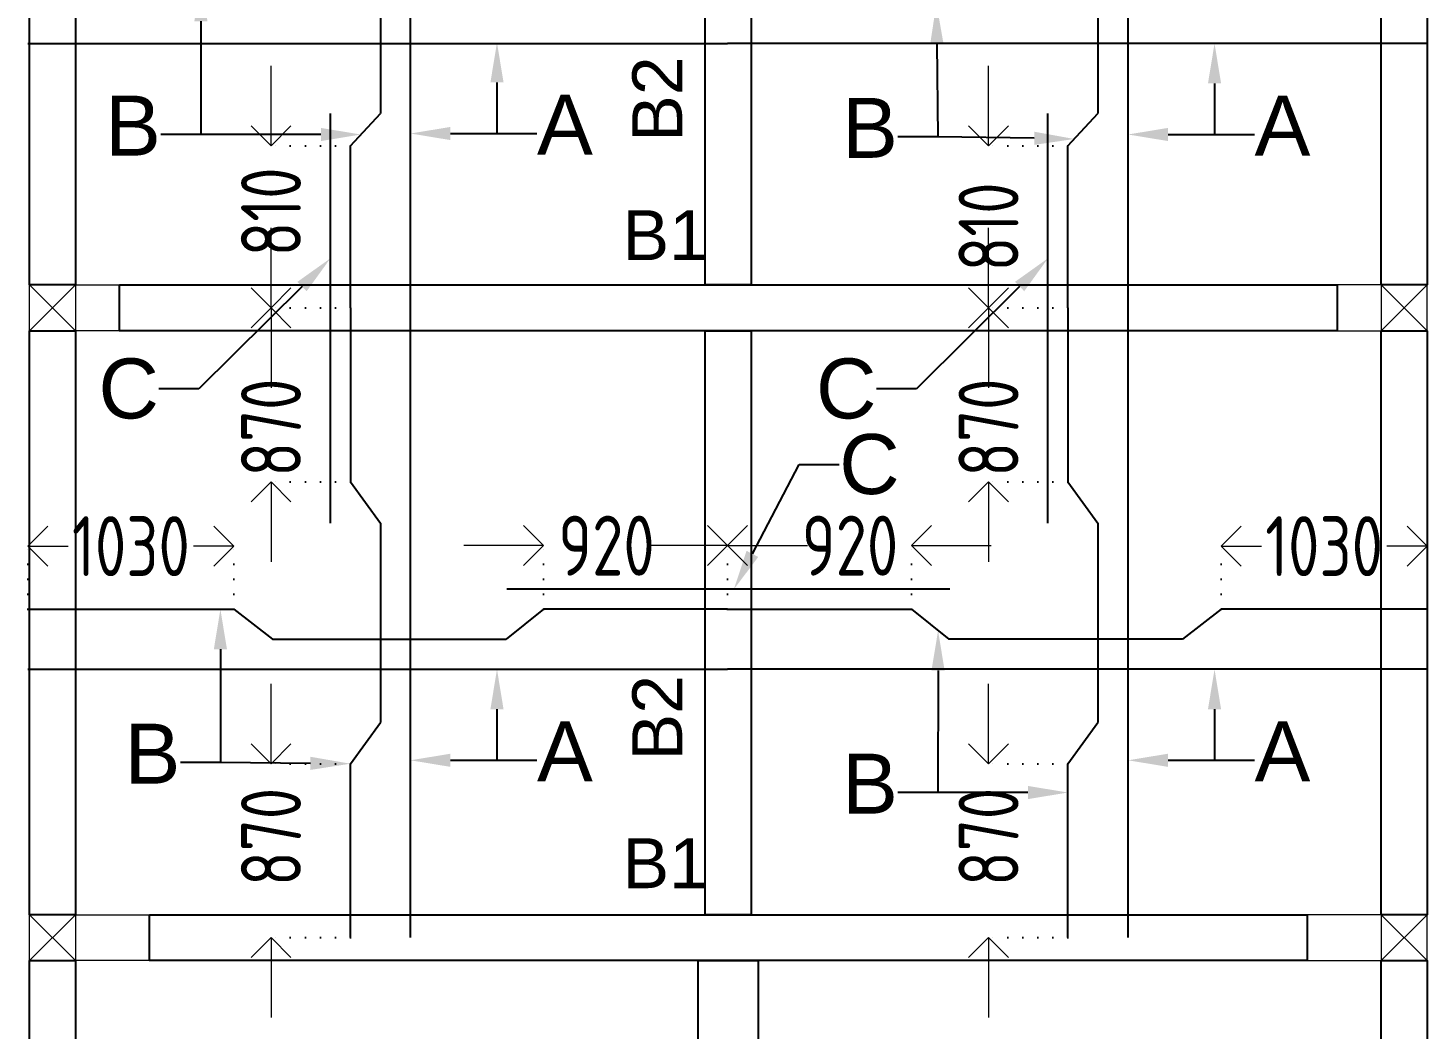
# Model space of a CAD drawing. Header units: inches. Extents: x -605 to 2991212, y -2872845 to 0.
# Drawn here: x 2805439 to 2812439, y -2083516 to -2078510 of the extents above; entities that cross this region are included whole.
import ezdxf
from ezdxf import colors
from ezdxf.entities.mleader import LeaderData, LeaderLine
from ezdxf.enums import TextEntityAlignment as Align
from ezdxf.math import Vec2, Vec3

# ---------------------------------------------------------------- set-up
doc = ezdxf.new("R2010")
doc.units = ezdxf.units.IN
doc.header["$LTSCALE"] = 600
doc.header["$MEASUREMENT"] = 0
doc.linetypes.add('DOT2', pattern=[0.125, 0, -0.125])
for name, color, linetype, lineweight in [('rDIMension', 1, 'Continuous', 18), ('rRCC 2', 40, 'Continuous', 15), ('rREINF 1', 1, 'Continuous', 25)]:
    doc.layers.add(name, color=color, linetype=linetype, lineweight=lineweight)
doc.styles.add('DIM', font='geniso.shx', dxfattribs={"width": 0.85})
doc.styles.get("Standard").update_dxf_attribs({"font": 'arial.ttf'})
doc.dimstyles.new('ST-100', dxfattribs={"dimscale": 100, "dimtxt": 2.5, "dimasz": 2, "dimexe": 0.18, "dimexo": 0.0625, "dimgap": 0.2, "dimtad": 0, "dimdec": 0, "dimzin": 0, "dimdsep": 46, "dimtxsty": 'DIM', "dimblk": 'OPEN90', "dimcen": 0.09, "dimclrd": 256, "dimclrt": 7, "dimadec": 0, "dimazin": 0, "dimtfac": 1, "dimtdec": 0, "dimtofl": 0, "dimtmove": 0, "dimatfit": 3, "dimldrblk": 'OPEN90', "dimfxl": 1, "dimtolj": 1, "dimtzin": 0, "dimlwd": -1, "dimarcsym": 0})

# ---------------------------------------------------------------- blocks, each defined once
blk = doc.blocks.new('_Open90')
at = {"color": 0, "linetype": 'ByBlock', "lineweight": -2}
for p, q in [((-0.5, 0.5), (0, 0)), ((0, 0), (-1, 0)), ((0, 0), (-0.5, -0.5))]:
    blk.add_line(p, q, dxfattribs=at)
blk = doc.blocks.new('*D80')
at = {"layer": 'Defpoints', "color": 0, "linetype": 'ByBlock', "transparency": 16777216}
for p in [(2806468.9, -2081101.4), (2805438.9, -2081417.1), (2806468.9, -2081417.1)]:
    blk.add_point(p, dxfattribs=at)
at = {"layer": 'rDIMension', "color": 0, "linetype": 'DOT2', "lineweight": -2, "transparency": 16777216}
for p, q in [((2805438.9, -2081417.1), (2805438.9, -2081101.4)), ((2806468.9, -2081417.1), (2806468.9, -2081101.4))]:
    blk.add_line(p, q, dxfattribs=at)
at = {"layer": 'rDIMension', "transparency": 16777216}
for p, q in [((2805638.9, -2081101.4), (2805640.5, -2081101.4)), ((2806268.9, -2081101.4), (2806267.2, -2081101.4))]:
    blk.add_line(p, q, dxfattribs=at)
at = {"layer": 'rDIMension', "linetype": 'ByBlock', "transparency": 16777216, "xscale": 200, "yscale": 200, "zscale": 200, "rotation": 180}
blk.add_blockref('_Open90', (2805438.9, -2081101.4), dxfattribs=at)
at = {"layer": 'rDIMension', "linetype": 'ByBlock', "transparency": 16777216, "xscale": 200, "yscale": 200, "zscale": 200}
blk.add_blockref('_Open90', (2806468.9, -2081101.4), dxfattribs=at)
at = {"layer": 'rDIMension', "color": 7, "linetype": 'ByBlock', "transparency": 16777216, "insert": (2805953.9, -2081101.4), "char_height": 300, "attachment_point": 5, "style": 'DIM'}
blk.add_mtext('\\A1;1030', dxfattribs=at)
blk = doc.blocks.new('*D81')
at = {"layer": 'Defpoints', "color": 0, "linetype": 'ByBlock', "transparency": 16777216}
for p in [(2808938.9, -2081098.7), (2808018.9, -2081417.1), (2808938.9, -2081417.1)]:
    blk.add_point(p, dxfattribs=at)
at = {"layer": 'rDIMension', "transparency": 16777216}
for p, q in [((2807818.9, -2081098.7), (2807618.9, -2081098.7)), ((2809138.9, -2081098.7), (2809338.9, -2081098.7))]:
    blk.add_line(p, q, dxfattribs=at)
at = {"layer": 'rDIMension', "color": 0, "linetype": 'DOT2', "lineweight": -2, "transparency": 16777216}
for p, q in [((2808018.9, -2081417.1), (2808018.9, -2081098.7)), ((2808938.9, -2081417.1), (2808938.9, -2081098.7))]:
    blk.add_line(p, q, dxfattribs=at)
at = {"layer": 'rDIMension', "linetype": 'ByBlock', "transparency": 16777216, "xscale": 200, "yscale": 200, "zscale": 200}
blk.add_blockref('_Open90', (2808018.9, -2081098.7), dxfattribs=at)
at = {"layer": 'rDIMension', "linetype": 'ByBlock', "transparency": 16777216, "xscale": 200, "yscale": 200, "zscale": 200, "rotation": 180}
blk.add_blockref('_Open90', (2808938.9, -2081098.7), dxfattribs=at)
at = {"layer": 'rDIMension', "color": 7, "linetype": 'ByBlock', "transparency": 16777216, "insert": (2808333.6, -2081098.7), "char_height": 300, "attachment_point": 5, "style": 'DIM'}
blk.add_mtext('\\A1;920', dxfattribs=at)
blk = doc.blocks.new('*D82')
at = {"layer": 'Defpoints', "color": 0, "linetype": 'ByBlock', "transparency": 16777216}
for p in [(2811408.9, -2081101.4), (2811408.9, -2081417.1), (2812438.9, -2081417.1)]:
    blk.add_point(p, dxfattribs=at)
at = {"layer": 'rDIMension', "color": 0, "linetype": 'DOT2', "lineweight": -2, "transparency": 16777216}
for p, q in [((2811408.9, -2081417.1), (2811408.9, -2081101.4)), ((2812438.9, -2081417.1), (2812438.9, -2081101.4))]:
    blk.add_line(p, q, dxfattribs=at)
at = {"layer": 'rDIMension', "transparency": 16777216}
for p, q in [((2811608.9, -2081101.4), (2811610.5, -2081101.4)), ((2812238.9, -2081101.4), (2812237.2, -2081101.4))]:
    blk.add_line(p, q, dxfattribs=at)
at = {"layer": 'rDIMension', "linetype": 'ByBlock', "transparency": 16777216, "xscale": 200, "yscale": 200, "zscale": 200, "rotation": 180}
blk.add_blockref('_Open90', (2811408.9, -2081101.4), dxfattribs=at)
at = {"layer": 'rDIMension', "linetype": 'ByBlock', "transparency": 16777216, "xscale": 200, "yscale": 200, "zscale": 200}
blk.add_blockref('_Open90', (2812438.9, -2081101.4), dxfattribs=at)
at = {"layer": 'rDIMension', "color": 7, "linetype": 'ByBlock', "transparency": 16777216, "insert": (2811923.9, -2081101.4), "char_height": 300, "attachment_point": 5, "style": 'DIM'}
blk.add_mtext('\\A1;1030', dxfattribs=at)
blk = doc.blocks.new('*D83')
at = {"layer": 'Defpoints', "color": 0, "linetype": 'ByBlock', "transparency": 16777216}
for p in [(2808938.9, -2081098.7), (2808938.9, -2081417.1), (2809858.9, -2081417.1)]:
    blk.add_point(p, dxfattribs=at)
at = {"layer": 'rDIMension', "transparency": 16777216}
for p, q in [((2808738.9, -2081098.7), (2808538.9, -2081098.7)), ((2810058.9, -2081098.7), (2810258.9, -2081098.7))]:
    blk.add_line(p, q, dxfattribs=at)
at = {"layer": 'rDIMension', "color": 0, "linetype": 'DOT2', "lineweight": -2, "transparency": 16777216}
for p, q in [((2808938.9, -2081417.1), (2808938.9, -2081098.7)), ((2809858.9, -2081417.1), (2809858.9, -2081098.7))]:
    blk.add_line(p, q, dxfattribs=at)
at = {"layer": 'rDIMension', "linetype": 'ByBlock', "transparency": 16777216, "xscale": 200, "yscale": 200, "zscale": 200}
blk.add_blockref('_Open90', (2808938.9, -2081098.7), dxfattribs=at)
at = {"layer": 'rDIMension', "linetype": 'ByBlock', "transparency": 16777216, "xscale": 200, "yscale": 200, "zscale": 200, "rotation": 180}
blk.add_blockref('_Open90', (2809858.9, -2081098.7), dxfattribs=at)
at = {"layer": 'rDIMension', "color": 7, "linetype": 'ByBlock', "transparency": 16777216, "insert": (2809552.1, -2081098.7), "char_height": 300, "attachment_point": 5, "style": 'DIM'}
blk.add_mtext('\\A1;920', dxfattribs=at)
blk = doc.blocks.new('*D189')
at = {"layer": 'Defpoints', "color": 0, "linetype": 'ByBlock', "transparency": 16777216}
for p in [(2807051.9, -2079099.4), (2806654.8, -2079909.4), (2807051.9, -2079909.4)]:
    blk.add_point(p, dxfattribs=at)
at = {"layer": 'rDIMension', "transparency": 16777216}
for p, q in [((2806654.8, -2078899.4), (2806654.8, -2078699.4)), ((2806654.8, -2080109.4), (2806654.8, -2080309.4))]:
    blk.add_line(p, q, dxfattribs=at)
at = {"layer": 'rDIMension', "color": 0, "linetype": 'DOT2', "lineweight": -2, "transparency": 16777216}
for p, q in [((2807051.9, -2079099.4), (2806654.8, -2079099.4)), ((2807051.9, -2079909.4), (2806654.8, -2079909.4))]:
    blk.add_line(p, q, dxfattribs=at)
at = {"layer": 'rDIMension', "linetype": 'ByBlock', "transparency": 16777216, "xscale": 200, "yscale": 200, "zscale": 200}
for p, rotation in [((2806654.8, -2079099.4), 270), ((2806654.8, -2079909.4), 90)]:
    blk.add_blockref('_Open90', p, dxfattribs=dict(at, rotation=rotation))
at = {"layer": 'rDIMension', "color": 7, "linetype": 'ByBlock', "transparency": 16777216, "insert": (2806654.8, -2079429.4), "char_height": 300, "attachment_point": 5, "rotation": 90, "style": 'DIM'}
blk.add_mtext('\\A1;810', dxfattribs=at)
blk = doc.blocks.new('*D191')
at = {"layer": 'Defpoints', "color": 0, "linetype": 'ByBlock', "transparency": 16777216}
for p in [(2810642.2, -2079099.4), (2810245, -2079909.4), (2810642.2, -2079909.4)]:
    blk.add_point(p, dxfattribs=at)
at = {"layer": 'rDIMension', "transparency": 16777216}
for p, q in [((2810245, -2078899.4), (2810245, -2078699.4)), ((2810245, -2080109.4), (2810245, -2080309.4))]:
    blk.add_line(p, q, dxfattribs=at)
at = {"layer": 'rDIMension', "color": 0, "linetype": 'DOT2', "lineweight": -2, "transparency": 16777216}
for p, q in [((2810642.2, -2079099.4), (2810245, -2079099.4)), ((2810642.2, -2079909.4), (2810245, -2079909.4))]:
    blk.add_line(p, q, dxfattribs=at)
at = {"layer": 'rDIMension', "linetype": 'ByBlock', "transparency": 16777216, "xscale": 200, "yscale": 200, "zscale": 200}
for p, rotation in [((2810245, -2079099.4), 270), ((2810245, -2079909.4), 90)]:
    blk.add_blockref('_Open90', p, dxfattribs=dict(at, rotation=rotation))
at = {"layer": 'rDIMension', "color": 7, "linetype": 'ByBlock', "transparency": 16777216, "insert": (2810245, -2079504.4), "char_height": 300, "attachment_point": 5, "rotation": 90, "style": 'DIM'}
blk.add_mtext('\\A1;810', dxfattribs=at)
blk = doc.blocks.new('*D192')
at = {"layer": 'Defpoints', "color": 0, "linetype": 'ByBlock', "transparency": 16777216}
for p in [(2807051.9, -2082189.4), (2806654.8, -2083059.4), (2807051.9, -2083059.4)]:
    blk.add_point(p, dxfattribs=at)
at = {"layer": 'rDIMension', "transparency": 16777216}
for p, q in [((2806654.8, -2081989.4), (2806654.8, -2081789.4)), ((2806654.8, -2083259.4), (2806654.8, -2083459.4))]:
    blk.add_line(p, q, dxfattribs=at)
at = {"layer": 'rDIMension', "color": 0, "linetype": 'DOT2', "lineweight": -2, "transparency": 16777216}
for p, q in [((2807051.9, -2082189.4), (2806654.8, -2082189.4)), ((2807051.9, -2083059.4), (2806654.8, -2083059.4))]:
    blk.add_line(p, q, dxfattribs=at)
at = {"layer": 'rDIMension', "linetype": 'ByBlock', "transparency": 16777216, "xscale": 200, "yscale": 200, "zscale": 200}
for p, rotation in [((2806654.8, -2082189.4), 270), ((2806654.8, -2083059.4), 90)]:
    blk.add_blockref('_Open90', p, dxfattribs=dict(at, rotation=rotation))
at = {"layer": 'rDIMension', "color": 7, "linetype": 'ByBlock', "transparency": 16777216, "insert": (2806654.8, -2082555.2), "char_height": 300, "attachment_point": 5, "rotation": 90, "style": 'DIM'}
blk.add_mtext('\\A1;870', dxfattribs=at)
blk = doc.blocks.new('*D193')
at = {"layer": 'Defpoints', "color": 0, "linetype": 'ByBlock', "transparency": 16777216}
for p in [(2806654.8, -2079909.4), (2807051.9, -2079909.4), (2807051.9, -2080779.4)]:
    blk.add_point(p, dxfattribs=at)
at = {"layer": 'rDIMension', "transparency": 16777216}
for p, q in [((2806654.8, -2079709.4), (2806654.8, -2079509.4)), ((2806654.8, -2080979.4), (2806654.8, -2081179.4))]:
    blk.add_line(p, q, dxfattribs=at)
at = {"layer": 'rDIMension', "color": 0, "linetype": 'DOT2', "lineweight": -2, "transparency": 16777216}
for p, q in [((2807051.9, -2079909.4), (2806654.8, -2079909.4)), ((2807051.9, -2080779.4), (2806654.8, -2080779.4))]:
    blk.add_line(p, q, dxfattribs=at)
at = {"layer": 'rDIMension', "linetype": 'ByBlock', "transparency": 16777216, "xscale": 200, "yscale": 200, "zscale": 200}
for p, rotation in [((2806654.8, -2079909.4), 270), ((2806654.8, -2080779.4), 90)]:
    blk.add_blockref('_Open90', p, dxfattribs=dict(at, rotation=rotation))
at = {"layer": 'rDIMension', "color": 7, "linetype": 'ByBlock', "transparency": 16777216, "insert": (2806654.8, -2080508.2), "char_height": 300, "attachment_point": 5, "rotation": 90, "style": 'DIM'}
blk.add_mtext('\\A1;870', dxfattribs=at)
blk = doc.blocks.new('*D194')
at = {"layer": 'Defpoints', "color": 0, "linetype": 'ByBlock', "transparency": 16777216}
for p in [(2810642.2, -2082189.4), (2810245, -2083059.4), (2810642.2, -2083059.4)]:
    blk.add_point(p, dxfattribs=at)
at = {"layer": 'rDIMension', "transparency": 16777216}
for p, q in [((2810245, -2081989.4), (2810245, -2081789.4)), ((2810245, -2083259.4), (2810245, -2083459.4))]:
    blk.add_line(p, q, dxfattribs=at)
at = {"layer": 'rDIMension', "color": 0, "linetype": 'DOT2', "lineweight": -2, "transparency": 16777216}
for p, q in [((2810642.2, -2082189.4), (2810245, -2082189.4)), ((2810642.2, -2083059.4), (2810245, -2083059.4))]:
    blk.add_line(p, q, dxfattribs=at)
at = {"layer": 'rDIMension', "linetype": 'ByBlock', "transparency": 16777216, "xscale": 200, "yscale": 200, "zscale": 200}
for p, rotation in [((2810245, -2082189.4), 270), ((2810245, -2083059.4), 90)]:
    blk.add_blockref('_Open90', p, dxfattribs=dict(at, rotation=rotation))
at = {"layer": 'rDIMension', "color": 7, "linetype": 'ByBlock', "transparency": 16777216, "insert": (2810245, -2082555.2), "char_height": 300, "attachment_point": 5, "rotation": 90, "style": 'DIM'}
blk.add_mtext('\\A1;870', dxfattribs=at)
blk = doc.blocks.new('*D195')
at = {"layer": 'Defpoints', "color": 0, "linetype": 'ByBlock', "transparency": 16777216}
for p in [(2810245, -2079909.4), (2810642.2, -2079909.4), (2810642.2, -2080779.4)]:
    blk.add_point(p, dxfattribs=at)
at = {"layer": 'rDIMension', "transparency": 16777216}
for p, q in [((2810245, -2079709.4), (2810245, -2079509.4)), ((2810245, -2080979.4), (2810245, -2081179.4))]:
    blk.add_line(p, q, dxfattribs=at)
at = {"layer": 'rDIMension', "color": 0, "linetype": 'DOT2', "lineweight": -2, "transparency": 16777216}
for p, q in [((2810642.2, -2079909.4), (2810245, -2079909.4)), ((2810642.2, -2080779.4), (2810245, -2080779.4))]:
    blk.add_line(p, q, dxfattribs=at)
at = {"layer": 'rDIMension', "linetype": 'ByBlock', "transparency": 16777216, "xscale": 200, "yscale": 200, "zscale": 200}
for p, rotation in [((2810245, -2079909.4), 270), ((2810245, -2080779.4), 90)]:
    blk.add_blockref('_Open90', p, dxfattribs=dict(at, rotation=rotation))
at = {"layer": 'rDIMension', "color": 7, "linetype": 'ByBlock', "transparency": 16777216, "insert": (2810245, -2080508.2), "char_height": 300, "attachment_point": 5, "rotation": 90, "style": 'DIM'}
blk.add_mtext('\\A1;870', dxfattribs=at)

msp = doc.modelspace()

# ---------------------------------------------------------------- linework, layer by layer
at = {"color": 4, "linetype": 'ByBlock'}
for points in [[(2807351.9, -2076955.2), (2807351.9, -2079909.4)], [(2810942.2, -2076955.2), (2810942.2, -2079909.4)], [(2807201.9, -2077928), (2807201.9, -2078936.6)], [(2810792.2, -2077928), (2810792.2, -2078936.6)], [(2805438.9, -2078587.2), (2808938.9, -2078587.2)], [(2812438.9, -2078587.2), (2808938.9, -2078587.2)], [(2806951.9, -2080985.5), (2806951.9, -2078936.6)], [(2807051.9, -2079909.4), (2807051.9, -2079099.4), (2807201.9, -2078936.6)], [(2810542.2, -2080985.5), (2810542.2, -2078936.6)], [(2810642.2, -2079909.4), (2810642.2, -2079099.4), (2810792.2, -2078936.6)], [(2807051.9, -2079909.4), (2807051.9, -2080779.4), (2807201.9, -2080985.5)], [(2807351.9, -2079909.4), (2807351.9, -2083059.4)], [(2810642.2, -2079909.4), (2810642.2, -2080779.4), (2810792.2, -2080985.5)], [(2810942.2, -2079909.4), (2810942.2, -2083059.4)], [(2807201.9, -2080985.5), (2807201.9, -2081983.4)], [(2810792.2, -2080985.5), (2810792.2, -2081983.4)], [(2810051.1, -2081317.1), (2807834.6, -2081317.1)], [(2805438.9, -2081417.1), (2806468.9, -2081417.1), (2806662.1, -2081567.1)], [(2808938.9, -2081417.1), (2808018.9, -2081417.1), (2807830.6, -2081567.1)], [(2808938.9, -2081417.1), (2809858.9, -2081417.1), (2810047.1, -2081567.1)], [(2812438.9, -2081417.1), (2811408.9, -2081417.1), (2811215.6, -2081567.1)], [(2806662.1, -2081567.1), (2807830.6, -2081567.1)], [(2811215.6, -2081567.1), (2810047.1, -2081567.1)], [(2805438.9, -2081717.1), (2808938.9, -2081717.1)], [(2812438.9, -2081717.1), (2808938.9, -2081717.1)], [(2807051.9, -2083059.4), (2807051.9, -2082189.4), (2807201.9, -2081983.4)], [(2810642.2, -2083059.4), (2810642.2, -2082189.4), (2810792.2, -2081983.4)]]:
    msp.add_lwpolyline(points, dxfattribs=at)
at = {"color": 1, "linetype": 'ByBlock'}
for points in [[(2805446.8, -2077070.2), (2805676.8, -2077070.2), (2805676.8, -2079794.4), (2805446.8, -2079794.4)], [(2808827.8, -2077070.2), (2809057.8, -2077070.2), (2809057.8, -2079794.4), (2808827.8, -2079794.4)], [(2812208.9, -2077070.2), (2812438.9, -2077070.2), (2812438.9, -2079794.4), (2812208.9, -2079794.4)], [(2805896.8, -2079794.4), (2811988.9, -2079794.4), (2811988.9, -2080024.4), (2805896.8, -2080024.4)], [(2805446.8, -2080024.4), (2805676.8, -2080024.4), (2805676.8, -2082944.4), (2805446.8, -2082944.4)], [(2808827.8, -2080024.4), (2809057.8, -2080024.4), (2809057.8, -2082944.4), (2808827.8, -2082944.4)], [(2812208.9, -2080024.4), (2812438.9, -2080024.4), (2812438.9, -2082944.4), (2812208.9, -2082944.4)], [(2806046.8, -2082944.4), (2811838.9, -2082944.4), (2811838.9, -2083174.4), (2806046.8, -2083174.4)], [(2805446.8, -2083174.4), (2805676.8, -2083174.4), (2805676.8, -2085506.8), (2805446.8, -2085506.8)], [(2808792.8, -2083174.4), (2809092.8, -2083174.4), (2809092.8, -2089474.4), (2808792.8, -2089474.4)], [(2812208.9, -2083174.4), (2812438.9, -2083174.4), (2812438.9, -2086099.4), (2812208.9, -2086099.4)]]:
    msp.add_lwpolyline(points, close=True, dxfattribs=at)
at = {"layer": 'rRCC 2', "color": 6}
for p, q in [((2805446.8, -2079794.4), (2805676.8, -2080024.4)), ((2805446.8, -2080024.4), (2805676.8, -2079794.4)), ((2812438.9, -2079794.4), (2812208.9, -2080024.4)), ((2812438.9, -2080024.4), (2812208.9, -2079794.4)), ((2805446.8, -2082944.4), (2805676.8, -2083174.4)), ((2805446.8, -2083174.4), (2805676.8, -2082944.4)), ((2812438.9, -2082944.4), (2812208.9, -2083174.4)), ((2812438.9, -2083174.4), (2812208.9, -2082944.4))]:
    msp.add_line(p, q, dxfattribs=at)
for points in [[(2805446.8, -2080024.4), (2805446.8, -2079794.4), (2805896.8, -2079794.4), (2805896.8, -2080024.4)], [(2805446.8, -2079794.4), (2805676.8, -2079794.4), (2805676.8, -2080024.4), (2805446.8, -2080024.4)], [(2812438.9, -2080024.4), (2812438.9, -2079794.4), (2811988.9, -2079794.4), (2811988.9, -2080024.4)], [(2812438.9, -2079794.4), (2812208.9, -2079794.4), (2812208.9, -2080024.4), (2812438.9, -2080024.4)], [(2805446.8, -2083174.4), (2805446.8, -2082944.4), (2806046.8, -2082944.4), (2806046.8, -2083174.4)], [(2805446.8, -2082944.4), (2805676.8, -2082944.4), (2805676.8, -2083174.4), (2805446.8, -2083174.4)], [(2812438.9, -2083174.4), (2812438.9, -2082944.4), (2811838.9, -2082944.4), (2811838.9, -2083174.4)], [(2812438.9, -2082944.4), (2812208.9, -2082944.4), (2812208.9, -2083174.4), (2812438.9, -2083174.4)]]:
    msp.add_lwpolyline(points, close=True, dxfattribs=at)

# ---------------------------------------------------------------- texts
at = {"layer": 'rRCC 2'}
for p in [(2808587.5, -2078865.4), (2808587.5, -2081959.3)]:
    msp.add_text('B2', height=250, rotation=90, dxfattribs=at).set_placement(p, align=Align.MIDDLE_CENTER)
for p in [(2808627.5, -2079545.9), (2808627.5, -2082686.9)]:
    msp.add_text('B1', height=250, dxfattribs=at).set_placement(p, align=Align.MIDDLE_CENTER)

# ---------------------------------------------------------------- dimensions: what is measured, and where the dimension line sits
at = {"layer": 'rDIMension', "color": 1, "linetype": 'ByBlock'}
for base, p1, p2, angle, override, picture, middle in [((2806654.8, -2079909.4), (2807051.9, -2079099.4), (2807051.9, -2079909.4), 90, {"dimtxt": 3, "dimexe": 0, "dimexo": 0, "dimtmove": 1, "dimfxl": 1.25, "dimtfillclr": 256, "dimarcsym": 2}, '*D189', (2806654.8, -2079429.4)), ((2806654.8, -2079909.4), (2807051.9, -2080779.4), (2807051.9, -2079909.4), 90, {"dimtxt": 3, "dimexe": 0, "dimexo": 0, "dimtmove": 1, "dimfxl": 1.25, "dimtfillclr": 256, "dimarcsym": 2}, '*D193', (2806654.8, -2080508.2)), ((2810245, -2079909.4), (2810642.2, -2080779.4), (2810642.2, -2079909.4), 90, {"dimtxt": 3, "dimexe": 0, "dimexo": 0, "dimtmove": 1, "dimfxl": 1.25, "dimtfillclr": 256, "dimarcsym": 2}, '*D195', (2810245, -2080508.2)), ((2808938.9, -2081098.7), (2809858.9, -2081417.1), (2808938.9, -2081417.1), 180, {"dimtxt": 3, "dimexe": 0, "dimexo": 0, "dimtmove": 1, "dimfxl": 1.25, "dimtfillclr": 256, "dimarcsym": 2}, '*D83', (2809552.1, -2081098.7)), ((2811408.9, -2081101.4), (2812438.9, -2081417.1), (2811408.9, -2081417.1), 180, {"dimtxt": 3, "dimasz": 2, "dimexe": 0, "dimexo": 0, "dimtmove": 1, "dimfxl": 1.25, "dimtfillclr": 256, "dimarcsym": 2}, '*D82', (2811923.9, -2081101.4)), ((2806654.8, -2083059.4), (2807051.9, -2082189.4), (2807051.9, -2083059.4), 90, {"dimtxt": 3, "dimexe": 0, "dimexo": 0, "dimtmove": 1, "dimfxl": 1.25, "dimtfillclr": 256, "dimarcsym": 2}, '*D192', (2806654.8, -2082555.2)), ((2810245, -2083059.4), (2810642.2, -2082189.4), (2810642.2, -2083059.4), 90, {"dimtxt": 3, "dimexe": 0, "dimexo": 0, "dimtmove": 1, "dimfxl": 1.25, "dimtfillclr": 256, "dimarcsym": 2}, '*D194', (2810245, -2082555.2))]:
    dim = msp.add_linear_dim(base=base, p1=p1, p2=p2, angle=angle, dimstyle='ST-100', override=override, dxfattribs=at)
    dim.commit()
    dim.dimension.update_dxf_attribs({"geometry": picture, "text_midpoint": middle, "dimtype": 160})
dim = msp.add_linear_dim(base=(2810245, -2079909.4), p1=(2810642.2, -2079099.4), p2=(2810642.2, -2079909.4), angle=90, dimstyle='ST-100', override={"dimtxt": 3, "dimexe": 0, "dimexo": 0, "dimtmove": 1, "dimfxl": 1.25, "dimtfillclr": 256, "dimarcsym": 2}, dxfattribs=at)
dim.commit()
dim.dimension.update_dxf_attribs({"geometry": '*D191', "text_midpoint": (2810245, -2079504.4)})
for base, p1, p2, override, picture, middle in [((2806468.9, -2081101.4), (2805438.9, -2081417.1), (2806468.9, -2081417.1), {"dimtxt": 3, "dimasz": 2, "dimexe": 0, "dimexo": 0, "dimtmove": 1, "dimfxl": 1.25, "dimtfillclr": 256, "dimarcsym": 2}, '*D80', (2805953.9, -2081101.4)), ((2808938.9, -2081098.7), (2808018.9, -2081417.1), (2808938.9, -2081417.1), {"dimtxt": 3, "dimexe": 0, "dimexo": 0, "dimtmove": 1, "dimfxl": 1.25, "dimtfillclr": 256, "dimarcsym": 2}, '*D81', (2808333.6, -2081098.7))]:
    dim = msp.add_linear_dim(base=base, p1=p1, p2=p2, dimstyle='ST-100', override=override, dxfattribs=at)
    dim.commit()
    dim.dimension.update_dxf_attribs({"geometry": picture, "text_midpoint": middle, "dimtype": 160})

# ---------------------------------------------------------------- leaders
at = {"layer": 'rREINF 1', "color": 3, "linetype": 'ByBlock'}
ml = msp.add_multileader_mtext('Standard', dxfattribs=at)
ml.set_content('B', color=3)
ml.set_leader_properties()
ml.build(insert=Vec2(0, 0))
ml.multileader.update_dxf_attribs({"text_top_attachment_type": 0, "text_bottom_attachment_type": 0, "dogleg_length": 200, "arrow_head_size": 200})
ctx = ml.context
ctx.base_point, ctx.char_height, ctx.arrow_head_size, ctx.landing_gap_size, ctx.plane_origin = Vec3(2805877.4, -2079042.5), 300, 200, 0.09, Vec3(2806338.2, -2078449.2)
ctx.text_align_type = 2
notes = []
notes.append((ctx, [(0, (1, 1, 0), (2806304.1, -2079042.5), (-1, 0), 200, [(0, [(2806304.1, -2078276.1)], 256, [])])]))
ctx.mtext.insert, ctx.mtext.alignment, ctx.mtext.flow_direction = Vec3(2806104, -2078848), 3, 5
ml = msp.add_multileader_mtext('Standard', dxfattribs=at)
ml.set_content('B', color=3)
ml.set_leader_properties()
ml.build(insert=Vec2(0, 0))
ml.multileader.update_dxf_attribs({"text_top_attachment_type": 0, "text_bottom_attachment_type": 0, "dogleg_length": 200, "arrow_head_size": 200})
ctx = ml.context
ctx.base_point, ctx.char_height, ctx.arrow_head_size, ctx.landing_gap_size, ctx.plane_origin = Vec3(2809565.1, -2079053.6), 300, 200, 0.09, Vec3(2810025.9, -2078460.3)
ctx.text_align_type = 2
notes.append((ctx, [(0, (1, 1, 0), (2809991.8, -2079053.6), (-1, 0), 200, [(0, [(2809984.1, -2078387)], 256, [])])]))
ctx.mtext.insert, ctx.mtext.alignment, ctx.mtext.flow_direction = Vec3(2809791.7, -2078859.2), 3, 5
ml = msp.add_multileader_mtext('Standard', dxfattribs=at)
ml.set_content('A', color=3)
ml.set_leader_properties()
ml.build(insert=Vec2(0, 0))
ml.multileader.update_dxf_attribs({"text_top_attachment_type": 0, "text_bottom_attachment_type": 0, "dogleg_length": 200, "arrow_head_size": 200})
ctx = ml.context
ctx.base_point, ctx.char_height, ctx.arrow_head_size, ctx.landing_gap_size, ctx.plane_origin = Vec3(2807985.5, -2079037.5), 300, 200, 0.09, Vec3(2807938.9, -2078444.3)
notes.append((ctx, [(0, (1, 1, 0), (2807785.5, -2079037.5), (1, 0), 200, [(0, [(2807785.5, -2078582.3)], 256, [])])]))
ctx.mtext.insert, ctx.mtext.flow_direction = Vec3(2807985.6, -2078843.1), 5
ml = msp.add_multileader_mtext('Standard', dxfattribs=at)
ml.set_content('A', color=3)
ml.set_leader_properties()
ml.build(insert=Vec2(0, 0))
ml.multileader.update_dxf_attribs({"text_top_attachment_type": 0, "text_bottom_attachment_type": 0, "dogleg_length": 200, "arrow_head_size": 200})
ctx = ml.context
ctx.base_point, ctx.char_height, ctx.arrow_head_size, ctx.landing_gap_size, ctx.plane_origin = Vec3(2811575.7, -2079042.4), 300, 200, 0.09, Vec3(2811529.2, -2078449.2)
notes.append((ctx, [(0, (1, 1, 0), (2811375.7, -2079042.4), (1, 0), 200, [(0, [(2811375.7, -2078587.2)], 256, [])])]))
ctx.mtext.insert, ctx.mtext.flow_direction = Vec3(2811575.8, -2078848), 5
ml = msp.add_multileader_mtext('Standard', dxfattribs=at)
ml.set_content('', color=3)
ml.set_leader_properties()
ml.build(insert=Vec2(0, 0))
ml.multileader.update_dxf_attribs({"text_top_attachment_type": 0, "text_bottom_attachment_type": 0, "dogleg_length": 200, "arrow_head_size": 200})
ctx = ml.context
ctx.base_point, ctx.char_height, ctx.arrow_head_size, ctx.landing_gap_size, ctx.plane_origin = Vec3(2806103.9, -2079042.5), 300, 200, 0.09, Vec3(2806907.4, -2079042.5)
ctx.text_align_type = 2
notes.append((ctx, [(0, (1, 1, 0), (2806304.1, -2079042.5), (-1, 0), 200, [(0, [(2807104.4, -2079042.5)], 256, [])])]))
ctx.mtext.insert, ctx.mtext.alignment, ctx.mtext.flow_direction = Vec3(2806104, -2078892.5), 3, 5
ml = msp.add_multileader_mtext('Standard', dxfattribs=at)
ml.set_content('', color=3)
ml.set_leader_properties()
ml.build(insert=Vec2(0, 0))
ml.multileader.update_dxf_attribs({"text_top_attachment_type": 0, "text_bottom_attachment_type": 0, "dogleg_length": 200, "arrow_head_size": 200})
ctx = ml.context
ctx.base_point, ctx.char_height, ctx.arrow_head_size, ctx.landing_gap_size, ctx.plane_origin = Vec3(2807985.5, -2079037.5), 300, 200, 0.09, Vec3(2807369.7, -2079037.5)
notes.append((ctx, [(0, (1, 1, 0), (2807785.5, -2079037.5), (1, 0), 200, [(0, [(2807352.7, -2079037.5)], 256, [])])]))
ctx.mtext.insert, ctx.mtext.flow_direction = Vec3(2807985.6, -2078887.5), 5
ml = msp.add_multileader_mtext('Standard', dxfattribs=at)
ml.set_content('', color=3)
ml.set_leader_properties()
ml.build(insert=Vec2(0, 0))
ml.multileader.update_dxf_attribs({"text_top_attachment_type": 0, "text_bottom_attachment_type": 0, "dogleg_length": 200, "arrow_head_size": 200})
ctx = ml.context
ctx.base_point, ctx.char_height, ctx.arrow_head_size, ctx.landing_gap_size, ctx.plane_origin = Vec3(2809791.6, -2079053.6), 300, 200, 0.09, Vec3(2810595.2, -2079053.6)
ctx.text_align_type = 2
notes.append((ctx, [(0, (1, 1, 0), (2809991.8, -2079053.6), (-1, 0), 200, [(0, [(2810674, -2079064.9)], 256, [])])]))
ctx.mtext.insert, ctx.mtext.alignment, ctx.mtext.flow_direction = Vec3(2809791.7, -2078903.6), 3, 5
ml = msp.add_multileader_mtext('Standard', dxfattribs=at)
ml.set_content('', color=3)
ml.set_leader_properties()
ml.build(insert=Vec2(0, 0))
ml.multileader.update_dxf_attribs({"text_top_attachment_type": 0, "text_bottom_attachment_type": 0, "dogleg_length": 200, "arrow_head_size": 200})
ctx = ml.context
ctx.base_point, ctx.char_height, ctx.arrow_head_size, ctx.landing_gap_size, ctx.plane_origin = Vec3(2811575.7, -2079042.4), 300, 200, 0.09, Vec3(2810959.9, -2079042.4)
notes.append((ctx, [(0, (1, 1, 0), (2811375.7, -2079042.4), (1, 0), 200, [(0, [(2810943, -2079042.4)], 256, [])])]))
ctx.mtext.insert, ctx.mtext.flow_direction = Vec3(2811575.8, -2078892.4), 5
ml = msp.add_multileader_mtext('Standard', dxfattribs=at)
ml.set_content('C', color=3)
ml.set_leader_properties()
ml.build(insert=Vec2(0, 0))
ml.multileader.update_dxf_attribs({"text_top_attachment_type": 0, "text_bottom_attachment_type": 0, "dogleg_length": 200, "arrow_head_size": 200})
ctx = ml.context
ctx.base_point, ctx.char_height, ctx.arrow_head_size, ctx.landing_gap_size, ctx.plane_origin = Vec3(2805828.7, -2080315.1), 300, 200, 0.09, Vec3(2806725, -2079912.6)
ctx.text_align_type = 2
notes.append((ctx, [(1, (1, 1, 0), (2806294.1, -2080315.1), (-1, 0), 200, [(0, [(2806951.9, -2079662)], 256, [])])]))
ctx.mtext.insert, ctx.mtext.alignment, ctx.mtext.flow_direction = Vec3(2806094, -2080162.6), 3, 5
ml = msp.add_multileader_mtext('Standard', dxfattribs=at)
ml.set_content('C', color=3)
ml.set_leader_properties()
ml.build(insert=Vec2(0, 0))
ml.multileader.update_dxf_attribs({"text_top_attachment_type": 0, "text_bottom_attachment_type": 0, "dogleg_length": 200, "arrow_head_size": 200})
ctx = ml.context
ctx.base_point, ctx.char_height, ctx.arrow_head_size, ctx.landing_gap_size, ctx.plane_origin = Vec3(2809418.9, -2080315.1), 300, 200, 0.09, Vec3(2810315.2, -2079912.6)
ctx.text_align_type = 2
notes.append((ctx, [(1, (1, 1, 0), (2809884.3, -2080315.1), (-1, 0), 200, [(0, [(2810542.2, -2079662)], 256, [])])]))
ctx.mtext.insert, ctx.mtext.alignment, ctx.mtext.flow_direction = Vec3(2809684.2, -2080162.6), 3, 5
ml = msp.add_multileader_mtext('Standard', dxfattribs=at)
ml.set_content('C', color=3)
ml.set_leader_properties()
ml.build(insert=Vec2(0, 0))
ml.multileader.update_dxf_attribs({"text_top_attachment_type": 0, "text_bottom_attachment_type": 0, "dogleg_length": 200, "arrow_head_size": 200})
ctx = ml.context
ctx.base_point, ctx.char_height, ctx.arrow_head_size, ctx.landing_gap_size, ctx.plane_origin = Vec3(2809497.7, -2080693.3), 300, 200, 0.09, Vec3(2808526.8, -2081595.8)
notes.append((ctx, [(0, (1, 1, 0), (2809297.7, -2080693.3), (1, 0), 200, [(0, [(2808970.6, -2081317.1)], 256, [])])]))
ctx.mtext.insert, ctx.mtext.flow_direction = Vec3(2809497.8, -2080540.7), 5
ml = msp.add_multileader_mtext('Standard', dxfattribs=at)
ml.set_content('B', color=3)
ml.set_leader_properties()
ml.build(insert=Vec2(0, 0))
ml.multileader.update_dxf_attribs({"text_top_attachment_type": 0, "text_bottom_attachment_type": 0, "dogleg_length": 200, "arrow_head_size": 200})
ctx = ml.context
ctx.base_point, ctx.char_height, ctx.arrow_head_size, ctx.landing_gap_size, ctx.plane_origin = Vec3(2805974.9, -2082183.5), 300, 200, 0.09, Vec3(2806435.7, -2081590.2)
ctx.text_align_type = 2
notes.append((ctx, [(0, (1, 1, 0), (2806401.6, -2082183.5), (-1, 0), 200, [(0, [(2806401.6, -2081417.1)], 256, [])])]))
ctx.mtext.insert, ctx.mtext.alignment, ctx.mtext.flow_direction = Vec3(2806201.5, -2081989.1), 3, 5
ml = msp.add_multileader_mtext('Standard', dxfattribs=at)
ml.set_content('B', color=3)
ml.set_leader_properties()
ml.build(insert=Vec2(0, 0))
ml.multileader.update_dxf_attribs({"text_top_attachment_type": 0, "text_bottom_attachment_type": 0, "dogleg_length": 200, "arrow_head_size": 200})
ctx = ml.context
ctx.base_point, ctx.char_height, ctx.arrow_head_size, ctx.landing_gap_size, ctx.plane_origin = Vec3(2809565.1, -2082333.5), 300, 200, 0.09, Vec3(2810025.9, -2081740.2)
ctx.text_align_type = 2
notes.append((ctx, [(0, (1, 1, 0), (2809991.8, -2082333.5), (-1, 0), 200, [(0, [(2809992.5, -2081523.6)], 256, [])])]))
ctx.mtext.insert, ctx.mtext.alignment, ctx.mtext.flow_direction = Vec3(2809791.7, -2082139.1), 3, 5
ml = msp.add_multileader_mtext('Standard', dxfattribs=at)
ml.set_content('A', color=3)
ml.set_leader_properties()
ml.build(insert=Vec2(0, 0))
ml.multileader.update_dxf_attribs({"text_top_attachment_type": 0, "text_bottom_attachment_type": 0, "dogleg_length": 200, "arrow_head_size": 200})
ctx = ml.context
ctx.base_point, ctx.char_height, ctx.arrow_head_size, ctx.landing_gap_size, ctx.plane_origin = Vec3(2807985.5, -2082172.3), 300, 200, 0.09, Vec3(2807938.9, -2081579.1)
notes.append((ctx, [(0, (1, 1, 0), (2807785.5, -2082172.3), (1, 0), 200, [(0, [(2807785.5, -2081717.1)], 256, [])])]))
ctx.mtext.insert, ctx.mtext.flow_direction = Vec3(2807985.6, -2081977.9), 5
ml = msp.add_multileader_mtext('Standard', dxfattribs=at)
ml.set_content('A', color=3)
ml.set_leader_properties()
ml.build(insert=Vec2(0, 0))
ml.multileader.update_dxf_attribs({"text_top_attachment_type": 0, "text_bottom_attachment_type": 0, "dogleg_length": 200, "arrow_head_size": 200})
ctx = ml.context
ctx.base_point, ctx.char_height, ctx.arrow_head_size, ctx.landing_gap_size, ctx.plane_origin = Vec3(2811575.7, -2082172.3), 300, 200, 0.09, Vec3(2811529.2, -2081579.1)
notes.append((ctx, [(0, (1, 1, 0), (2811375.7, -2082172.3), (1, 0), 200, [(0, [(2811375.7, -2081717.1)], 256, [])])]))
ctx.mtext.insert, ctx.mtext.flow_direction = Vec3(2811575.8, -2081977.9), 5
ml = msp.add_multileader_mtext('Standard', dxfattribs=at)
ml.set_content('', color=3)
ml.set_leader_properties()
ml.build(insert=Vec2(0, 0))
ml.multileader.update_dxf_attribs({"text_top_attachment_type": 0, "text_bottom_attachment_type": 0, "dogleg_length": 200, "arrow_head_size": 200})
ctx = ml.context
ctx.base_point, ctx.char_height, ctx.arrow_head_size, ctx.landing_gap_size, ctx.plane_origin = Vec3(2806201.4, -2082183.5), 300, 200, 0.09, Vec3(2807004.9, -2082183.5)
ctx.text_align_type = 2
notes.append((ctx, [(0, (1, 1, 0), (2806401.6, -2082183.5), (-1, 0), 200, [(0, [(2807051.9, -2082189.4)], 256, [])])]))
ctx.mtext.insert, ctx.mtext.alignment, ctx.mtext.flow_direction = Vec3(2806201.5, -2082033.5), 3, 5
ml = msp.add_multileader_mtext('Standard', dxfattribs=at)
ml.set_content('', color=3)
ml.set_leader_properties()
ml.build(insert=Vec2(0, 0))
ml.multileader.update_dxf_attribs({"text_top_attachment_type": 0, "text_bottom_attachment_type": 0, "dogleg_length": 200, "arrow_head_size": 200})
ctx = ml.context
ctx.base_point, ctx.char_height, ctx.arrow_head_size, ctx.landing_gap_size, ctx.plane_origin = Vec3(2807985.5, -2082172.3), 300, 200, 0.09, Vec3(2807369.7, -2082172.3)
notes.append((ctx, [(0, (1, 1, 0), (2807785.5, -2082172.3), (1, 0), 200, [(0, [(2807352.7, -2082172.3)], 256, [])])]))
ctx.mtext.insert, ctx.mtext.flow_direction = Vec3(2807985.6, -2082022.3), 5
ml = msp.add_multileader_mtext('Standard', dxfattribs=at)
ml.set_content('', color=3)
ml.set_leader_properties()
ml.build(insert=Vec2(0, 0))
ml.multileader.update_dxf_attribs({"text_top_attachment_type": 0, "text_bottom_attachment_type": 0, "dogleg_length": 200, "arrow_head_size": 200})
ctx = ml.context
ctx.base_point, ctx.char_height, ctx.arrow_head_size, ctx.landing_gap_size, ctx.plane_origin = Vec3(2811575.7, -2082172.3), 300, 200, 0.09, Vec3(2810959.9, -2082172.3)
notes.append((ctx, [(0, (1, 1, 0), (2811375.7, -2082172.3), (1, 0), 200, [(0, [(2810943, -2082172.3)], 256, [])])]))
ctx.mtext.insert, ctx.mtext.flow_direction = Vec3(2811575.8, -2082022.3), 5
ml = msp.add_multileader_mtext('Standard', dxfattribs=at)
ml.set_content('', color=3)
ml.set_leader_properties()
ml.build(insert=Vec2(0, 0))
ml.multileader.update_dxf_attribs({"text_top_attachment_type": 0, "text_bottom_attachment_type": 0, "dogleg_length": 200, "arrow_head_size": 200})
ctx = ml.context
ctx.base_point, ctx.char_height, ctx.arrow_head_size, ctx.landing_gap_size, ctx.plane_origin = Vec3(2809791.6, -2082333.5), 300, 200, 0.09, Vec3(2810595.2, -2082333.5)
ctx.text_align_type = 2
notes.append((ctx, [(0, (1, 1, 0), (2809991.8, -2082333.5), (-1, 0), 200, [(0, [(2810642.2, -2082333.5)], 256, [])])]))
ctx.mtext.insert, ctx.mtext.alignment, ctx.mtext.flow_direction = Vec3(2809791.7, -2082183.5), 3, 5
for ctx, leaders in notes:
    for number, flags, end, landing, length, lines in leaders:
        leader = LeaderData()
        leader.index, (leader.has_last_leader_line, leader.has_dogleg_vector, leader.attachment_direction) = number, flags
        leader.last_leader_point, leader.dogleg_vector, leader.dogleg_length = Vec3(end), Vec3(landing), length
        for number, points, colour, breaks in lines:
            line = LeaderLine()
            line.index, line.vertices, line.color, line.breaks = number, Vec3.list(points), colors.encode_raw_color(colour), breaks
            leader.lines.append(line)
        ctx.leaders.append(leader)

doc.saveas('drawing.dxf')
